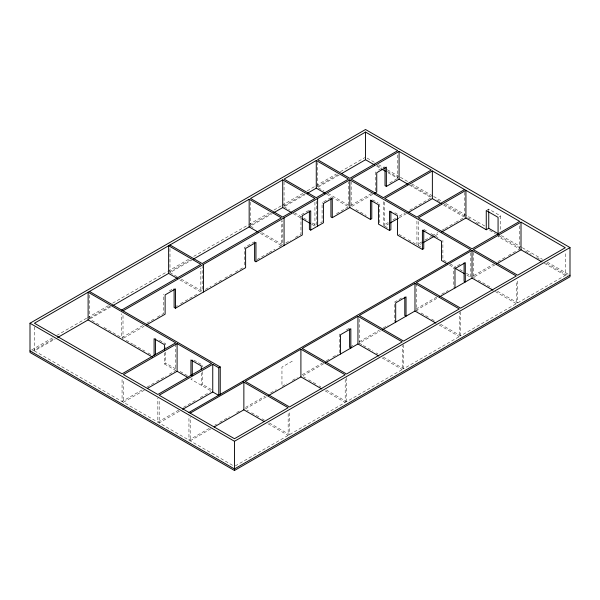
<?xml version="1.0" encoding="UTF-8"?>
<svg xmlns="http://www.w3.org/2000/svg" width="600" height="600" viewBox="0 0 600 600"><rect width="100%" height="100%" fill="white"/><g stroke="black" fill="none" stroke-linecap="round" stroke-linejoin="round"><path stroke-width="0.45" stroke-dasharray="3 2.25" d="M31.62 349.95L52.695 337.785M56.745 335.445L86.73 318.135M87.54 317.67L108.615 305.505M112.665 303.165L166.965 271.815M167.775 271.343L188.85 259.178M193.71 256.373L248.01 225.022M248.82 224.55L269.085 212.858M273.945 210.045L281.243 205.837M282.053 205.365L303.12 193.2M307.178 190.86L336.353 174.015M340.403 171.683L364.718 157.642M32.43 351.038L53.505 338.873M89.16 318.285L110.235 306.112M169.395 271.957L190.47 259.793M250.447 225.165L270.705 213.472M283.673 205.98L304.748 193.815M316.905 186.795L337.972 174.63M34.432 326.918L34.432 350.888L55.26 338.865M90.262 318.653L111.27 306.525M169.98 248.655L169.98 272.625L191.797 260.032M250.507 202.163L250.507 226.14L272.25 213.585M284.062 181.868L284.062 206.767L305.002 194.678M339.18 174.945L317.618 187.395L317.618 162.495M169.343 290.895L174.113 288.142M254.603 241.673L244.267 247.635L244.267 266.933M308.618 210.487L300.952 214.913L300.952 234.21L293.82 238.327M323.7 201.78L330.93 197.603M378.608 170.078L384.232 166.83M142.718 325.56L121.665 337.718L121.665 313.74M146.767 323.22L154.058 319.013M157.297 317.145L163.778 313.403L163.778 294.112M174.922 306.975L177.352 305.565M180.593 303.697L196.8 294.337M205.433 289.358L211.095 286.087M214.327 284.22L221.61 280.013M224.85 278.145L232.132 273.938M235.365 272.07L242.647 267.87M257.04 259.56L268.395 253.005M269.205 252.532L274.89 249.255M278.947 246.915L281.377 245.505L281.377 220.612M285.892 242.903L290.647 240.157M320.632 222.84L322.087 222L322.087 202.71L323.43 203.483M336.517 213.675L348.487 206.767L348.487 181.868M350.625 205.53L371.4 193.538M389.798 182.91L396.945 178.785M123.817 338.025L144.06 326.332M372.743 194.31L351.165 206.767L351.165 181.868M388.17 222.593L383.377 225.36L383.377 201.39M392.963 219.833L396.158 217.987M399.353 216.142L404.94 212.91M409.732 210.15L431.295 197.7L409.553 185.145M384.72 202.163L384.72 226.14L388.763 223.808M399.255 217.748L406.522 213.548M164.43 352.928L164.43 363.952L165.773 363.18L176.22 369.21M142.102 389.925L122.07 401.49L122.07 378.435M146.91 387.15L155.722 382.058M156.525 381.593L166.14 376.043M169.343 374.197L174.953 370.957M144.248 390.232L123.413 402.263L123.413 379.207M421.778 241.935L416.933 244.733L416.933 220.755M425.01 240.067L431.467 236.34M432.278 235.875L437.925 232.612M441.967 230.28L444.39 228.877M445.192 228.413L454.89 222.817M455.692 222.353L464.58 217.222L443.64 205.14M418.275 221.535L418.275 245.505L421.507 243.645M435.232 235.718L439.268 233.385M192.285 378.487L190.942 379.267L211.522 391.14L209.917 392.07M486.885 210.173L488.745 209.093L500.558 215.91L500.558 230.558M211.433 389.543L202.62 384.457L201.278 385.23L201.278 372.368M499.312 216.63L500.558 215.91M178.672 410.107L157.837 422.138L157.837 398.16M183.48 407.332L197.1 399.472M200.303 397.62L209.115 392.535M179.475 411.195L159.18 422.91L159.18 399.862M499.935 235.485L498.075 236.565L519.668 249.03L519.668 224.138M292.29 361.147L281.955 367.11L281.955 386.408L286.8 383.61M346.433 329.888L349.612 328.05M401.61 298.028L394.455 302.16L394.455 321.45M460.11 264.255L453.75 267.923L453.75 287.22M473.64 275.61L493.83 263.955M497.865 261.623L505.132 257.423M508.365 255.562L517.245 250.433M518.055 249.968L519.668 249.03M209.167 428.43L188.947 440.1L188.947 416.13M214.83 425.16L216.45 424.222M219.683 422.355L229.388 416.752M236.663 412.553L239.903 410.685M245.565 407.415L264.975 396.21M270.63 392.94L276.293 389.67M292.447 380.347L297.293 377.55M302.138 374.752L322.32 363.097M326.355 360.772L329.587 358.905M332.82 357.038L337.657 354.24M350.407 346.882L352.815 345.495M359.22 341.798L379.245 330.24M383.243 327.923L388.05 325.147M416.025 309L436.897 296.947M441.713 294.173L448.132 290.468M211.013 428.783L190.185 440.812L190.185 416.835M266.197 396.923L245.205 409.043L248.43 410.903M323.767 363.69L302.25 376.11L305.468 377.97M359.288 319.207L359.288 343.178L380.317 331.035M416.325 283.507L416.325 310.245L437.265 298.163M473.37 252.42L473.37 277.312L495.173 264.728M235.275 465.923L345.195 402.457L345.195 378.48M326.407 390.06L346.538 401.685L402.232 369.525L402.232 345.548M383.445 357.127L403.575 368.752L459.278 336.593L459.278 312.615M440.482 324.195L460.62 335.82L565.305 275.377L565.305 252.33M367.147 158.108L375.255 162.788M378.495 164.663L383.362 167.468M387.412 169.808L399.577 176.828M400.388 177.3L407.678 181.507M411.735 183.847L432.81 196.02M433.62 196.485L441.728 201.165M445.778 203.505L485.498 226.44M501.36 235.597L521.55 247.252M522.36 247.718L542.543 259.373M547.388 262.17L568.388 274.29M376.89 165.285L381.757 168.09M387.435 171.375L397.987 177.465M410.97 184.958L431.25 196.665M436.935 199.95L440.175 201.817M444.232 204.165L466.95 217.282M467.768 217.748L470.197 219.157M475.875 222.435L479.123 224.31M489.675 230.4L495.353 233.678M499.41 236.017L519.69 247.733M525.375 251.01L531.053 254.288M536.73 257.565L541.597 260.377M546.472 263.19L567.562 275.37M376.8 166.238L380.827 168.562M388.08 172.748L397.74 178.328L397.74 153.428M544.365 263.288L565.305 275.377M372.577 199.83L378.188 203.07M394.868 212.7L398.857 215.002M423.75 229.373L427.732 231.675M430.928 233.52L439.702 238.583M318.42 187.86L324.06 191.115M328.087 193.44L349.822 205.987M355.92 209.513L366.225 215.46M384.72 226.14L387.795 227.91M398.857 234.3L405.143 237.93M408.285 239.745L415.357 243.825M418.275 245.505L421.403 247.312M446.13 261.585L442.89 259.718L442.89 240.428M450.173 263.925L455.842 267.195M459.885 269.535L462.315 270.938M466.357 273.27L471.217 276.075M473.37 277.312L474.975 278.243M478.2 280.103L491.888 288.007M497.528 291.263L517.658 302.888L517.658 278.91M326.745 194.212L348.487 206.767M449.452 265.058L454.192 267.795M466.845 275.1L470.798 277.38L470.798 252.48M495.375 291.57L516.315 303.66L516.315 280.612M284.062 206.767L289.702 210.022M294.532 212.805L308.22 220.71M312.248 223.035L316.275 225.36L316.275 201.39M293.19 213.585L301.245 218.235M311.707 224.28L314.123 225.675M416.325 310.245L417.938 311.175M421.162 313.035L428.408 317.22M431.625 319.08L434.85 320.94M439.147 324.968L459.278 336.593M250.507 226.14L253.733 227.993M261.78 232.642L282.72 244.733L282.72 220.755M260.445 233.423L281.377 245.505M359.288 343.178L362.513 345.038M363.315 345.502L372.975 351.082M376.2 352.942L377.812 353.873M382.103 357.9L402.232 369.525M169.98 272.625L177.233 276.81M181.26 279.135L202.192 291.225L202.192 266.325M179.917 279.915L200.85 291.998L200.85 268.028M308.692 379.83L315.938 384.015M319.163 385.875L320.767 386.805M325.065 390.832L345.195 402.457M159.413 340.215L165.773 343.882L165.773 347.558M193.875 360.112L202.62 365.16L202.62 366.998M91.875 320.513L100.733 325.627M103.95 327.487L123.007 338.49L123.007 314.52M126.255 340.365L132.735 344.108M133.545 344.572L144.9 351.127M148.14 353.002L151.38 354.87M180.233 371.528L187.47 375.705M251.647 412.763L258.9 416.947M262.118 418.808L264.532 420.202M269.37 422.993L289.5 434.61L289.5 410.64M164.43 363.952L175.755 370.493L175.755 343.755M268.028 423.765L288.157 435.39L288.157 411.412M34.432 350.888L232.86 465.45M488.745 209.093L488.745 210.923M464.58 192.33L464.58 216.3M460.62 311.843L460.62 335.82M403.575 344.775L403.575 368.752M379.785 203.993L379.785 223.29M375.397 171.93L375.397 191.227M346.538 377.707L346.538 401.685M339.278 334.02L339.278 353.31M314.933 202.163L314.933 226.14M202.62 371.595L202.62 384.457M165.773 352.155L165.773 363.18M89.453 295.147L89.453 319.118"/><path stroke-width="0.9" d="M30 323.228L365.528 129.51L570 247.56L570 276.772L234.472 470.49L30 352.44L30 323.228L234.472 441.278L570 247.56M169.98 244.965L202.192 263.565L281.377 217.845L249.165 199.245L34.432 323.228L122.07 373.822L175.755 342.832L88.117 292.23L88.117 319.897L152.483 357.06M282.72 179.88L250.507 198.472L282.72 217.072L314.933 198.472L282.72 179.88L282.72 207.54L273.862 212.655M316.275 160.507L284.062 179.1L316.275 197.7L348.487 179.1L316.275 160.507L316.275 188.167L325.132 193.282M365.528 132.067L317.618 159.727L349.822 178.328L397.74 150.667L365.528 132.067L365.528 159.727L341.572 173.565M57.668 337.478L88.117 319.897M112.89 305.595L168.637 273.405L177.495 278.52M193.417 259.103L249.165 226.913L258.022 232.028M307.418 193.282L316.275 188.167M121.665 310.05L200.85 264.337L168.637 245.737L168.637 273.405M123.007 310.83L349.822 179.88L470.798 249.72L188.947 412.44M399.082 151.44L351.165 179.1L383.377 197.7L431.295 170.032L399.082 151.44L399.082 179.1L386.377 186.435L385.035 185.663L385.035 167.288M146.49 324.93L165.12 314.183L165.12 294.885L175.455 288.923L175.455 308.212L174.113 307.44L174.113 289.065M175.455 308.212L245.61 267.705L245.61 248.415L255.945 242.445L255.945 261.743L254.603 260.97L254.603 242.587M255.945 261.743L302.295 234.983L302.295 215.692L310.733 210.817L310.733 230.115L309.39 229.335L309.39 210.96M310.733 230.115L323.43 222.78L323.43 203.483L332.272 198.382L332.272 217.673L330.93 216.9L330.93 198.525M332.272 217.673L349.822 207.54L370.433 219.435L371.775 218.663L371.775 200.288M374.34 193.388L376.74 192L376.74 172.71L386.377 167.145L386.377 186.435M441.69 231.99L465.923 218.002L465.923 190.335L418.275 217.845L472.028 248.88L519.668 221.37L432.368 170.962L384.72 198.472L416.933 217.072L464.58 189.562M177.097 343.605L123.413 374.603L157.837 394.478L211.522 363.48L177.097 343.605L177.097 371.265L147.45 388.388M390.375 222.87L398.452 218.212M408.143 212.618L432.368 198.63L441.225 203.745M370.433 219.435L370.433 200.145L378.442 204.765L378.442 224.062L389.528 230.46L390.87 229.688L390.87 211.312M423.12 242.708L434.423 236.183M220.245 394.627L220.245 366.968L218.79 367.808L212.752 364.32L159.18 395.25L234.472 438.72L288.157 407.722L242.632 381.442M389.528 230.46L389.528 211.17L397.515 215.775L397.515 235.072L422.408 249.442L423.75 248.67L423.75 230.295M465.923 218.002L486.263 229.748L488.745 228.308L498.195 233.767M182.722 409.32L212.752 391.98L218.79 395.467L218.79 367.808M190.185 413.153L243.862 382.155L243.862 409.815L214.222 426.938M300.907 349.222L245.205 381.382L289.5 406.95L345.195 374.79L300.907 349.222L300.907 376.882L268.62 395.528M357.945 316.29L302.25 348.45L346.538 374.017L402.232 341.865L357.945 316.29L357.945 343.957L325.365 362.767M414.982 283.358L359.288 315.517L403.575 341.085L459.278 308.933L414.982 283.358L414.982 311.025L382.748 329.632M472.028 250.425L416.325 282.585L460.62 308.153L516.315 276L472.028 250.425L472.028 278.093L439.68 296.767M521.01 222.142L473.37 249.653L517.658 275.22L565.305 247.718L521.01 222.142L521.01 249.81L496.785 263.798M570 275.228L234.472 468.938L30 350.888M365.528 159.727L374.385 164.843M381.638 169.028L385.658 171.352M399.082 179.1L407.94 184.215M521.01 249.81L541.95 261.892M447.082 263.692L441.548 260.498L441.548 241.2L422.408 230.153L422.408 249.442M454.987 268.252L464.467 273.728M472.028 278.093L492.96 290.175M282.72 207.54L291.577 212.655M302.048 218.7L310.103 223.35M414.982 311.025L435.923 323.108M357.945 343.957L378.885 356.04M300.907 376.882L321.84 388.972M89.453 291.457L220.245 366.968M177.097 371.265L187.868 377.49M243.862 409.815L264 421.44M498.075 234.735L498.075 217.35L486.263 210.525L486.263 229.748M488.745 211.837L488.745 228.308M464.085 262.875L464.085 281.257L465.315 281.962L465.315 262.673L454.98 268.635L454.98 287.933M432.368 170.962L432.368 198.63M404.79 297.112L404.79 315.487L406.028 316.2L406.028 296.903L395.692 302.865L395.692 322.163M349.822 179.88L349.822 207.54M349.612 328.972L349.612 347.347L350.843 348.053L350.843 328.763L340.507 334.725L340.507 354.022M317.618 198.472L317.618 226.14M284.062 217.845L284.062 245.505M249.165 199.245L249.165 226.913M234.472 441.278L234.472 470.49M212.752 364.32L212.752 391.98M203.535 264.337L203.535 291.998M201.278 369.615L201.278 365.94L190.942 359.97L190.942 375.593M192.285 360.112L192.285 375.735M164.43 350.175L164.43 344.663L154.095 338.692L154.095 355.23M155.438 338.835L155.438 354.457"/></g></svg>
